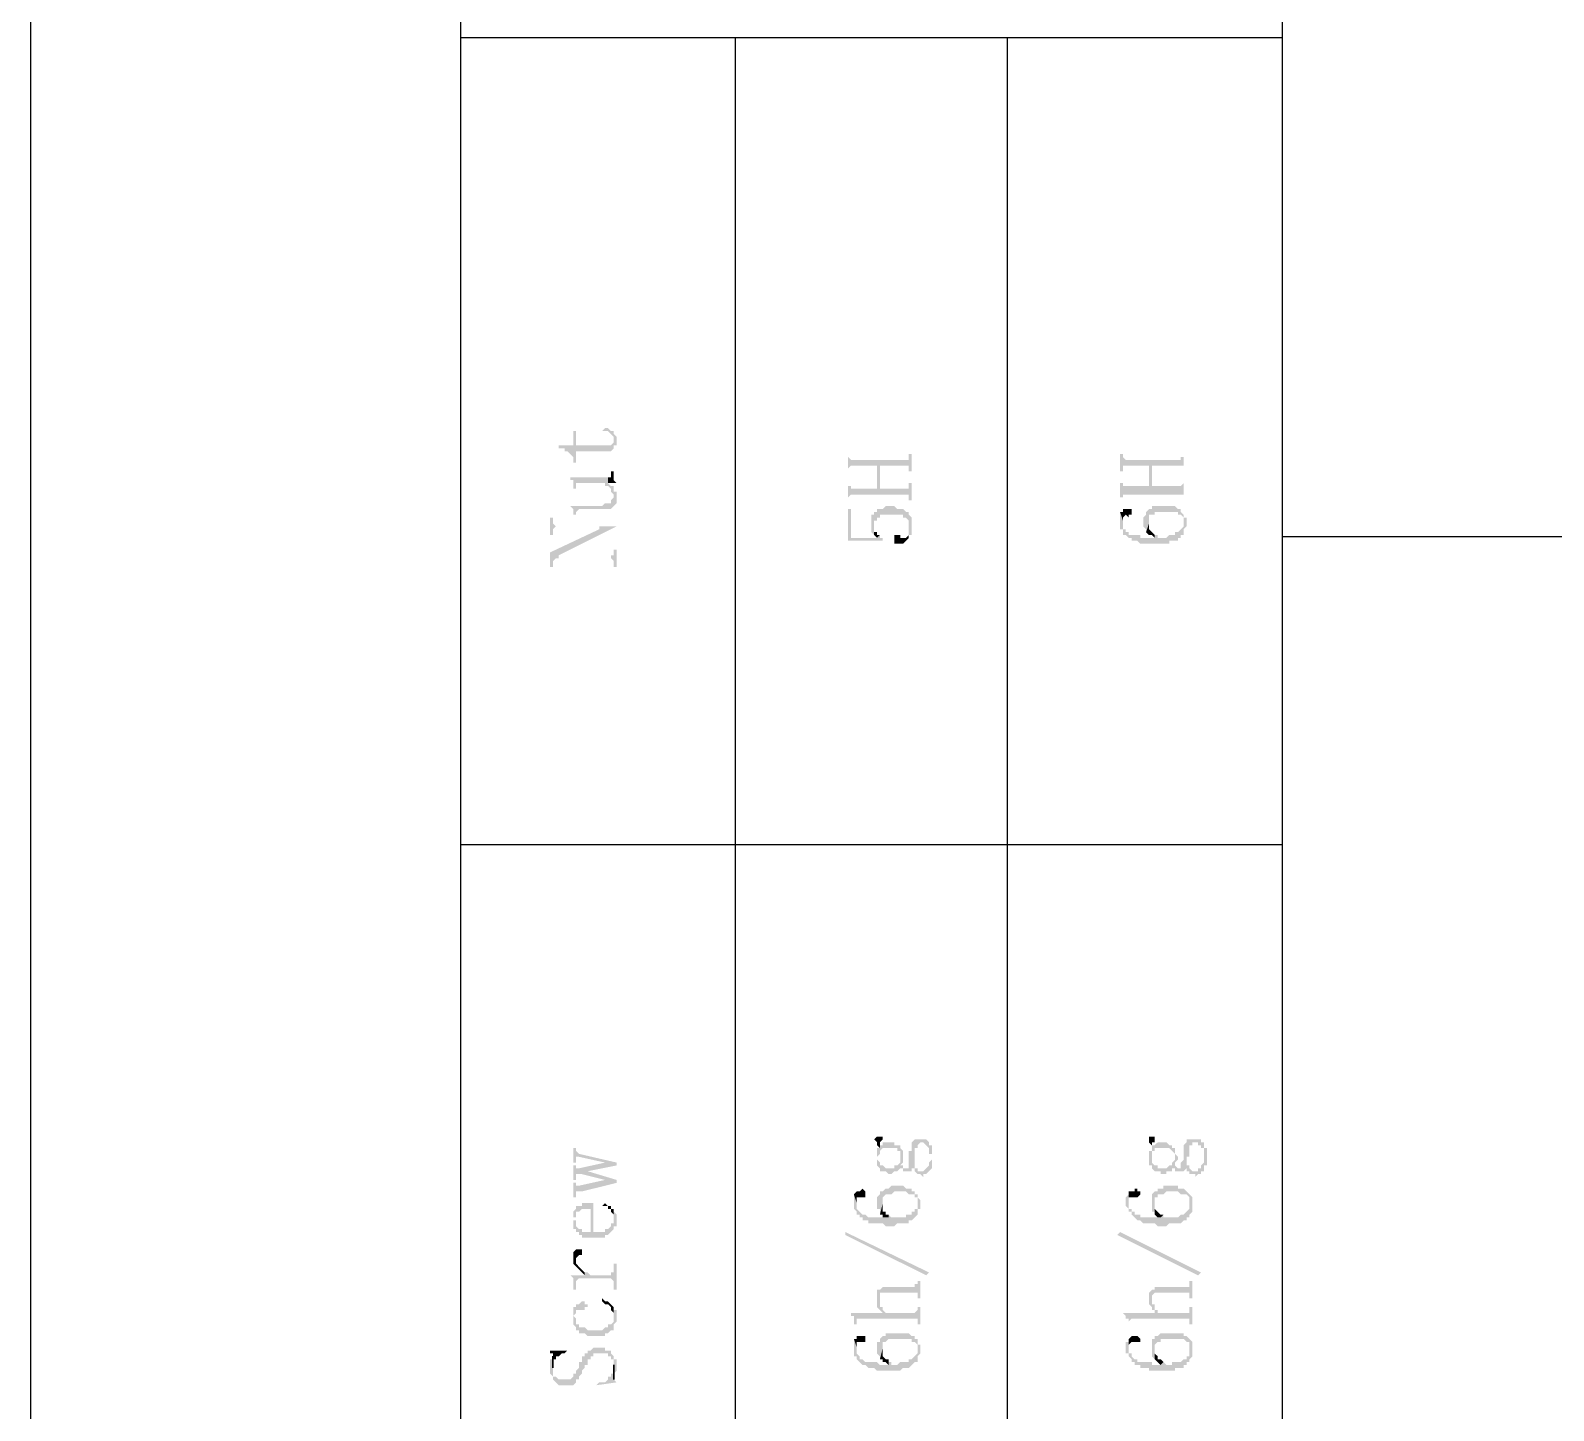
# Model space of a CAD drawing. Header units: inches. Extents: x 3613 to 8393, y -2205 to -794.
# Drawn here: x 5755.97 to 5779.73, y -1701.14 to -1679.6 of the extents above; entities that cross this region are included whole.
import ezdxf

# ---------------------------------------------------------------- set-up
doc = ezdxf.new("R2010")
doc.units = ezdxf.units.IN
doc.header["$MEASUREMENT"] = 0

msp = doc.modelspace()

# ---------------------------------------------------------------- hatches: boundary and pattern name
at = {"transparency": 33554559}
for points in [[(5764.214, -1686.079), (5764.214, -1686.124), (5764.304, -1686.124), (5764.304, -1686.169), (5764.35, -1686.169), (5764.395, -1686.214), (5764.395, -1686.214), (5764.44, -1686.26), (5764.44, -1686.35), (5764.485, -1686.35), (5764.485, -1686.169), (5765.027, -1686.169), (5765.072, -1686.124), (5765.072, -1685.989), (5765.072, -1686.034), (5765.072, -1686.034), (5765.027, -1686.079), (5764.485, -1686.079), (5764.485, -1685.853), (5764.44, -1685.853), (5764.44, -1686.079)], [(5764.891, -1685.853), (5764.981, -1685.853), (5765.027, -1685.899), (5765.027, -1685.899), (5765.072, -1685.944), (5765.072, -1686.124), (5765.072, -1686.079), (5765.117, -1686.079), (5765.117, -1685.989), (5765.117, -1685.944), (5765.072, -1685.899), (5765.072, -1685.853), (5765.027, -1685.853), (5764.981, -1685.808), (5764.936, -1685.808)], [(5768.727, -1686.214), (5768.727, -1686.485), (5768.727, -1686.44), (5768.727, -1686.44), (5768.773, -1686.395), (5769.179, -1686.395), (5769.179, -1686.756), (5769.224, -1686.395), (5769.675, -1686.395), (5769.675, -1686.44), (5769.675, -1686.485), (5769.72, -1686.485), (5769.72, -1686.214), (5769.675, -1686.214), (5769.675, -1686.26), (5769.675, -1686.305), (5768.773, -1686.305), (5768.727, -1686.26)], [(5768.727, -1686.666), (5768.727, -1686.937), (5768.727, -1686.891), (5768.727, -1686.891), (5768.773, -1686.846), (5769.675, -1686.846), (5769.675, -1686.937), (5769.72, -1686.937), (5769.72, -1686.666), (5769.675, -1686.666), (5769.675, -1686.711), (5769.675, -1686.756), (5769.224, -1686.756), (5769.224, -1686.395), (5769.179, -1686.756), (5768.773, -1686.756), (5768.773, -1686.711), (5768.727, -1686.711), (5768.727, -1686.666)], [(5772.97, -1686.214), (5772.97, -1686.485), (5773.015, -1686.485), (5773.015, -1686.395), (5773.421, -1686.395), (5773.421, -1686.711), (5773.466, -1686.395), (5773.963, -1686.395), (5773.963, -1686.485), (5773.963, -1686.214), (5773.963, -1686.26), (5773.918, -1686.26), (5773.918, -1686.305), (5773.06, -1686.305), (5773.015, -1686.26), (5773.015, -1686.214), (5773.015, -1686.214)], [(5772.97, -1686.666), (5772.97, -1686.891), (5773.015, -1686.891), (5773.015, -1686.846), (5773.963, -1686.846), (5773.963, -1686.891), (5773.963, -1686.666), (5773.963, -1686.666), (5773.918, -1686.711), (5773.466, -1686.711), (5773.466, -1686.395), (5773.421, -1686.711), (5773.015, -1686.711), (5773.015, -1686.666), (5773.015, -1686.666)], [(5764.395, -1686.576), (5764.395, -1686.621), (5764.44, -1686.621), (5764.44, -1686.666), (5764.44, -1686.756), (5764.485, -1686.756), (5764.485, -1686.711), (5764.485, -1686.666), (5764.936, -1686.666), (5764.936, -1686.711), (5764.981, -1686.711), (5765.027, -1686.756), (5765.027, -1686.801), (5765.027, -1686.801), (5765.072, -1686.846), (5765.072, -1686.891), (5765.072, -1686.711), (5765.027, -1686.711), (5764.981, -1686.666), (5764.981, -1686.576)], [(5764.981, -1686.576), (5764.981, -1686.666), (5765.117, -1686.666), (5765.072, -1686.621), (5765.072, -1686.576), (5765.072, -1686.485), (5765.027, -1686.485), (5765.027, -1686.53), (5765.027, -1686.576), (5765.027, -1686.576)], [(5764.395, -1687.027), (5764.395, -1687.027), (5764.44, -1687.072), (5764.44, -1687.117), (5764.44, -1687.162), (5764.485, -1687.162), (5764.485, -1687.117), (5764.485, -1687.117), (5764.53, -1687.072), (5765.027, -1687.072), (5765.072, -1687.027), (5765.072, -1687.027), (5765.117, -1686.982), (5765.117, -1686.891), (5765.117, -1686.801), (5765.072, -1686.801), (5765.072, -1686.756), (5765.072, -1686.711), (5765.072, -1686.891), (5765.072, -1686.891), (5765.027, -1686.937), (5765.027, -1686.982), (5764.936, -1686.982), (5764.891, -1687.027)], [(5768.727, -1687.072), (5768.727, -1687.568), (5769.269, -1687.568), (5769.269, -1687.523), (5769.224, -1687.523), (5769.224, -1687.478), (5769.179, -1687.523), (5768.773, -1687.523), (5768.773, -1687.072)], [(5769.088, -1687.298), (5769.088, -1687.343), (5769.088, -1687.433), (5769.088, -1687.433), (5769.134, -1687.478), (5769.134, -1687.298), (5769.134, -1687.253), (5769.179, -1687.253), (5769.179, -1687.207), (5769.224, -1687.207), (5769.224, -1687.162), (5769.585, -1687.162), (5769.585, -1687.207), (5769.63, -1687.207), (5769.675, -1687.253), (5769.675, -1687.298), (5769.675, -1687.478), (5769.72, -1687.478), (5769.72, -1687.388), (5769.72, -1687.298), (5769.72, -1687.207), (5769.72, -1687.207), (5769.675, -1687.162), (5769.675, -1687.117), (5769.63, -1687.117), (5769.585, -1687.072), (5769.495, -1687.072), (5769.45, -1687.027), (5769.314, -1687.027), (5769.269, -1687.072), (5769.179, -1687.072), (5769.179, -1687.117), (5769.134, -1687.117), (5769.134, -1687.162), (5769.088, -1687.162), (5769.088, -1687.253), (5769.088, -1687.253)], [(5772.97, -1687.117), (5773.015, -1687.253), (5773.015, -1687.207), (5773.015, -1687.207), (5773.06, -1687.162), (5773.06, -1687.162), (5773.105, -1687.207), (5773.105, -1687.162), (5773.15, -1687.162), (5773.15, -1687.117), (5773.15, -1687.072), (5773.015, -1687.072), (5773.015, -1687.117)], [(5773.331, -1687.298), (5773.331, -1687.343), (5773.331, -1687.343), (5773.376, -1687.388), (5773.376, -1687.433), (5773.376, -1687.433), (5773.421, -1687.298), (5773.421, -1687.253), (5773.421, -1687.162), (5773.511, -1687.162), (5773.511, -1687.117), (5773.873, -1687.117), (5773.873, -1687.162), (5773.918, -1687.162), (5773.963, -1687.207), (5773.963, -1687.253), (5773.963, -1687.433), (5773.963, -1687.388), (5774.008, -1687.343), (5774.008, -1687.298), (5774.008, -1687.207), (5773.963, -1687.207), (5773.963, -1687.162), (5773.963, -1687.162), (5773.918, -1687.117), (5773.918, -1687.072), (5773.873, -1687.072), (5773.827, -1687.027), (5773.466, -1687.027), (5773.466, -1687.072), (5773.421, -1687.072), (5773.376, -1687.117), (5773.376, -1687.162), (5773.331, -1687.207), (5773.331, -1687.253)], [(5764.079, -1687.207), (5764.079, -1687.478), (5764.124, -1687.478), (5764.124, -1687.388), (5764.124, -1687.388), (5764.169, -1687.343), (5764.846, -1687.343), (5764.846, -1687.388), (5765.117, -1687.343), (5764.169, -1687.343), (5764.124, -1687.298), (5764.124, -1687.207)], [(5764.079, -1687.749), (5764.079, -1687.975), (5764.124, -1687.975), (5764.124, -1687.884), (5764.124, -1687.884), (5764.169, -1687.839), (5764.214, -1687.794), (5765.117, -1687.343), (5764.846, -1687.388)], [(5769.134, -1687.478), (5769.134, -1687.478), (5769.179, -1687.523), (5769.179, -1687.523), (5769.224, -1687.478), (5769.179, -1687.478), (5769.179, -1687.433), (5769.134, -1687.433), (5769.134, -1687.343), (5769.134, -1687.343)], [(5769.45, -1687.568), (5769.45, -1687.614), (5769.585, -1687.614), (5769.63, -1687.568), (5769.63, -1687.568), (5769.675, -1687.523), (5769.675, -1687.343), (5769.675, -1687.388), (5769.675, -1687.478), (5769.675, -1687.478), (5769.63, -1687.523), (5769.54, -1687.523), (5769.54, -1687.478), (5769.45, -1687.478), (5769.45, -1687.523)], [(5772.97, -1687.253), (5772.97, -1687.343), (5772.97, -1687.388), (5773.015, -1687.388), (5773.015, -1687.478), (5773.06, -1687.478), (5773.105, -1687.523), (5773.15, -1687.523), (5773.15, -1687.568), (5773.241, -1687.568), (5773.286, -1687.614), (5773.737, -1687.614), (5773.737, -1687.568), (5773.873, -1687.568), (5773.873, -1687.523), (5773.918, -1687.523), (5773.918, -1687.478), (5773.963, -1687.478), (5773.963, -1687.298), (5773.963, -1687.343), (5773.963, -1687.343), (5773.918, -1687.388), (5773.918, -1687.388), (5773.873, -1687.433), (5773.827, -1687.433), (5773.827, -1687.478), (5773.737, -1687.478), (5773.692, -1687.523), (5773.557, -1687.523), (5773.557, -1687.478), (5773.511, -1687.478), (5773.511, -1687.523), (5773.286, -1687.523), (5773.286, -1687.478), (5773.105, -1687.478), (5773.105, -1687.433), (5773.06, -1687.433), (5773.06, -1687.388), (5773.015, -1687.388), (5773.015, -1687.298), (5773.015, -1687.253), (5772.97, -1687.117), (5772.97, -1687.207), (5772.97, -1687.207)], [(5773.376, -1687.433), (5773.421, -1687.478), (5773.466, -1687.478), (5773.511, -1687.523), (5773.511, -1687.478), (5773.511, -1687.478), (5773.466, -1687.433), (5773.466, -1687.433), (5773.421, -1687.388), (5773.421, -1687.298), (5773.421, -1687.298)], [(5764.169, -1687.839), (5765.027, -1687.839), (5765.072, -1687.884), (5765.072, -1687.975), (5765.117, -1687.975), (5765.117, -1687.704), (5765.072, -1687.704), (5765.072, -1687.794), (5765.027, -1687.794), (5765.027, -1687.839), (5764.214, -1687.839), (5764.214, -1687.794)], [(5764.44, -1697.046), (5764.44, -1697.272), (5764.485, -1697.272), (5764.485, -1697.227), (5764.485, -1697.182), (5764.53, -1697.182), (5764.936, -1697.272), (5764.936, -1697.272), (5765.117, -1697.317), (5765.117, -1697.272), (5764.53, -1697.136), (5764.53, -1697.136), (5764.485, -1697.091), (5764.485, -1697.046)], [(5769.134, -1696.911), (5769.134, -1696.911), (5769.179, -1696.956), (5769.179, -1697.001), (5769.224, -1697.046), (5769.224, -1696.956), (5769.224, -1696.956), (5769.269, -1696.911), (5769.269, -1696.866), (5769.179, -1696.866)], [(5769.179, -1697.317), (5769.224, -1697.362), (5769.224, -1697.407), (5769.314, -1697.407), (5769.359, -1697.452), (5769.404, -1697.452), (5769.45, -1697.407), (5769.495, -1697.407), (5769.54, -1697.362), (5769.585, -1697.362), (5769.585, -1697.407), (5769.72, -1697.407), (5769.72, -1697.362), (5769.765, -1697.362), (5769.765, -1697.407), (5769.765, -1697.407), (5769.811, -1697.452), (5769.856, -1697.452), (5769.901, -1697.498), (5769.901, -1697.452), (5769.946, -1697.452), (5769.991, -1697.407), (5769.991, -1697.407), (5770.036, -1697.362), (5770.036, -1697.317), (5770.036, -1697.182), (5770.036, -1697.136), (5770.036, -1697.046), (5770.036, -1697.001), (5770.036, -1697.182), (5770.036, -1697.227), (5769.991, -1697.272), (5769.991, -1697.317), (5769.991, -1697.317), (5769.946, -1697.362), (5769.946, -1697.362), (5769.901, -1697.407), (5769.811, -1697.407), (5769.811, -1697.362), (5769.765, -1697.362), (5769.765, -1697.317), (5769.765, -1696.911), (5769.72, -1696.956), (5769.72, -1697.046), (5769.72, -1697.091), (5769.675, -1697.091), (5769.675, -1697.182), (5769.675, -1697.227), (5769.675, -1697.317), (5769.675, -1697.362), (5769.585, -1697.362), (5769.585, -1697.317), (5769.54, -1697.317), (5769.54, -1697.182), (5769.54, -1697.227), (5769.54, -1697.272), (5769.54, -1697.272), (5769.495, -1697.317), (5769.45, -1697.317), (5769.45, -1697.362), (5769.314, -1697.362), (5769.269, -1697.317), (5769.224, -1697.317), (5769.224, -1697.272), (5769.224, -1697.272), (5769.179, -1697.227), (5769.179, -1697.182)], [(5769.179, -1697.182), (5769.179, -1697.227), (5769.179, -1697.317), (5769.179, -1697.182), (5769.179, -1697.182), (5769.224, -1697.136), (5769.224, -1697.091), (5769.224, -1697.091), (5769.269, -1697.046), (5769.495, -1697.046), (5769.495, -1697.091), (5769.54, -1697.091), (5769.54, -1697.182), (5769.54, -1697.317), (5769.585, -1697.272), (5769.585, -1697.182), (5769.585, -1697.091), (5769.585, -1697.091), (5769.54, -1697.046), (5769.54, -1697.001), (5769.45, -1697.001), (5769.45, -1696.956), (5769.269, -1696.956), (5769.269, -1697.001), (5769.224, -1697.001), (5769.224, -1696.956), (5769.224, -1697.046), (5769.179, -1697.046), (5769.179, -1697.091)], [(5769.765, -1696.911), (5769.765, -1697.317), (5769.765, -1697.272), (5769.765, -1697.182), (5769.765, -1697.136), (5769.765, -1697.046), (5769.811, -1697.046), (5769.811, -1697.001), (5769.811, -1697.001), (5769.856, -1696.956), (5769.901, -1696.956), (5769.946, -1697.001), (5769.946, -1697.001), (5769.991, -1697.046), (5769.991, -1697.136), (5770.036, -1697.136), (5770.036, -1697.182), (5770.036, -1697.001), (5769.991, -1697.001), (5769.991, -1696.956), (5769.991, -1696.956), (5769.946, -1696.911)], [(5773.421, -1696.911), (5773.421, -1696.956), (5773.421, -1696.956), (5773.466, -1697.001), (5773.466, -1697.046), (5773.466, -1696.956), (5773.511, -1696.956), (5773.511, -1696.911), (5773.511, -1696.866), (5773.421, -1696.866)], [(5773.421, -1697.182), (5773.421, -1697.227), (5773.421, -1697.317), (5773.466, -1697.317), (5773.466, -1697.182), (5773.466, -1697.091), (5773.511, -1697.091), (5773.511, -1697.046), (5773.737, -1697.046), (5773.782, -1697.091), (5773.782, -1697.091), (5773.827, -1697.136), (5773.827, -1697.182), (5773.827, -1697.317), (5773.827, -1697.272), (5773.827, -1697.272), (5773.873, -1697.227), (5773.873, -1697.182), (5773.873, -1697.182), (5773.827, -1697.136), (5773.827, -1697.091), (5773.827, -1697.046), (5773.782, -1697.046), (5773.782, -1697.001), (5773.737, -1697.001), (5773.692, -1696.956), (5773.557, -1696.956), (5773.511, -1697.001), (5773.466, -1697.001), (5773.466, -1696.956), (5773.466, -1697.046), (5773.466, -1697.091), (5773.421, -1697.091)], [(5773.466, -1697.317), (5773.466, -1697.362), (5773.466, -1697.362), (5773.511, -1697.407), (5773.602, -1697.407), (5773.602, -1697.452), (5773.692, -1697.452), (5773.692, -1697.407), (5773.782, -1697.407), (5773.782, -1697.362), (5773.827, -1697.362), (5773.827, -1697.407), (5773.963, -1697.407), (5774.008, -1697.362), (5774.008, -1697.407), (5774.053, -1697.407), (5774.053, -1697.452), (5774.143, -1697.452), (5774.143, -1697.498), (5774.188, -1697.452), (5774.234, -1697.452), (5774.234, -1697.407), (5774.279, -1697.407), (5774.279, -1697.362), (5774.279, -1697.317), (5774.324, -1697.317), (5774.324, -1697.182), (5774.324, -1697.136), (5774.324, -1697.046), (5774.279, -1697.046), (5774.279, -1697.001), (5774.279, -1697.182), (5774.279, -1697.272), (5774.279, -1697.272), (5774.234, -1697.317), (5774.234, -1697.362), (5774.188, -1697.362), (5774.188, -1697.407), (5774.098, -1697.407), (5774.053, -1697.362), (5774.053, -1697.317), (5774.008, -1697.317), (5774.008, -1696.911), (5774.008, -1696.956), (5774.008, -1696.956), (5773.963, -1697.001), (5773.963, -1697.046), (5773.963, -1697.091), (5773.963, -1697.182), (5773.963, -1697.227), (5773.963, -1697.227), (5773.918, -1697.272), (5773.918, -1697.317), (5773.918, -1697.362), (5773.873, -1697.362), (5773.827, -1697.317), (5773.827, -1697.182), (5773.827, -1697.227), (5773.827, -1697.227), (5773.782, -1697.272), (5773.782, -1697.317), (5773.737, -1697.317), (5773.692, -1697.362), (5773.557, -1697.362), (5773.557, -1697.317), (5773.511, -1697.317), (5773.466, -1697.272), (5773.466, -1697.182)], [(5774.008, -1696.911), (5774.008, -1697.317), (5774.008, -1697.272), (5774.008, -1697.182), (5774.053, -1697.182), (5774.053, -1697.136), (5774.053, -1697.046), (5774.053, -1697.001), (5774.098, -1697.001), (5774.098, -1696.956), (5774.188, -1696.956), (5774.188, -1697.001), (5774.234, -1697.001), (5774.234, -1697.046), (5774.279, -1697.046), (5774.279, -1697.136), (5774.279, -1697.182), (5774.279, -1697.001), (5774.279, -1696.956), (5774.234, -1696.956), (5774.234, -1696.911), (5774.053, -1696.911)], [(5764.44, -1697.317), (5764.44, -1697.543), (5764.485, -1697.543), (5764.485, -1697.498), (5764.485, -1697.452), (5764.575, -1697.452), (5764.666, -1697.407), (5765.117, -1697.317), (5764.936, -1697.272), (5764.53, -1697.362), (5764.485, -1697.362), (5764.485, -1697.317), (5764.485, -1697.317)], [(5764.44, -1697.588), (5764.44, -1697.813), (5764.485, -1697.813), (5764.485, -1697.768), (5764.485, -1697.723), (5764.575, -1697.723), (5765.117, -1697.588), (5764.936, -1697.543), (5764.53, -1697.633), (5764.485, -1697.633), (5764.485, -1697.588), (5764.485, -1697.588)], [(5764.575, -1697.452), (5764.936, -1697.543), (5764.936, -1697.543), (5765.117, -1697.588), (5765.117, -1697.543), (5764.666, -1697.407)], [(5768.818, -1697.768), (5768.863, -1697.904), (5768.863, -1697.859), (5768.863, -1697.813), (5768.998, -1697.813), (5768.998, -1697.768), (5768.998, -1697.723), (5768.998, -1697.723), (5768.953, -1697.678), (5768.953, -1697.678), (5768.908, -1697.723), (5768.863, -1697.723)], [(5768.818, -1697.859), (5768.818, -1697.949), (5768.818, -1697.994), (5768.818, -1697.994), (5768.863, -1698.039), (5768.863, -1698.084), (5768.908, -1698.084), (5768.908, -1698.129), (5768.953, -1698.129), (5768.953, -1698.175), (5769.043, -1698.175), (5769.043, -1698.22), (5769.269, -1698.22), (5769.314, -1698.265), (5769.45, -1698.265), (5769.495, -1698.22), (5769.675, -1698.22), (5769.675, -1698.175), (5769.72, -1698.175), (5769.765, -1698.129), (5769.765, -1698.129), (5769.811, -1698.084), (5769.811, -1697.904), (5769.811, -1697.949), (5769.811, -1697.994), (5769.765, -1697.994), (5769.765, -1698.039), (5769.72, -1698.039), (5769.72, -1698.084), (5769.63, -1698.084), (5769.63, -1698.129), (5769.404, -1698.129), (5769.359, -1698.084), (5769.359, -1698.129), (5769.043, -1698.129), (5768.998, -1698.084), (5768.953, -1698.084), (5768.908, -1698.039), (5768.908, -1698.039), (5768.863, -1697.994), (5768.863, -1697.904), (5768.863, -1697.904), (5768.818, -1697.768)], [(5769.179, -1697.904), (5769.179, -1697.994), (5769.224, -1697.994), (5769.224, -1698.039), (5769.224, -1698.084), (5769.269, -1697.904), (5769.269, -1697.813), (5769.269, -1697.813), (5769.314, -1697.768), (5769.404, -1697.768), (5769.45, -1697.723), (5769.63, -1697.723), (5769.675, -1697.768), (5769.765, -1697.768), (5769.765, -1697.813), (5769.811, -1697.813), (5769.811, -1697.904), (5769.811, -1698.084), (5769.811, -1697.994), (5769.856, -1697.994), (5769.856, -1697.904), (5769.856, -1697.859), (5769.856, -1697.859), (5769.811, -1697.813), (5769.811, -1697.768), (5769.765, -1697.768), (5769.765, -1697.723), (5769.72, -1697.723), (5769.72, -1697.678), (5769.63, -1697.678), (5769.585, -1697.633), (5769.404, -1697.633), (5769.359, -1697.678), (5769.314, -1697.678), (5769.269, -1697.723), (5769.224, -1697.723), (5769.224, -1697.768), (5769.224, -1697.768), (5769.179, -1697.813), (5769.179, -1697.859), (5769.179, -1697.859)], [(5773.06, -1697.859), (5773.06, -1697.949), (5773.06, -1697.949), (5773.105, -1697.994), (5773.105, -1698.039), (5773.15, -1698.039), (5773.15, -1698.084), (5773.15, -1698.084), (5773.196, -1698.129), (5773.196, -1698.129), (5773.241, -1698.175), (5773.286, -1698.175), (5773.331, -1698.22), (5773.511, -1698.22), (5773.557, -1698.265), (5773.692, -1698.265), (5773.737, -1698.22), (5773.918, -1698.22), (5773.963, -1698.175), (5774.008, -1698.175), (5774.008, -1698.129), (5774.053, -1698.129), (5774.053, -1698.084), (5774.053, -1697.904), (5774.053, -1697.949), (5774.053, -1697.994), (5774.053, -1697.994), (5774.008, -1698.039), (5774.008, -1698.039), (5773.963, -1698.084), (5773.918, -1698.084), (5773.873, -1698.129), (5773.647, -1698.129), (5773.647, -1698.084), (5773.602, -1698.129), (5773.286, -1698.129), (5773.286, -1698.084), (5773.196, -1698.084), (5773.196, -1698.039), (5773.15, -1698.039), (5773.15, -1697.994), (5773.105, -1697.994), (5773.105, -1697.904), (5773.105, -1697.768), (5773.105, -1697.768), (5773.06, -1697.813)], [(5773.105, -1697.768), (5773.105, -1697.904), (5773.105, -1697.859), (5773.105, -1697.813), (5773.241, -1697.813), (5773.286, -1697.768), (5773.286, -1697.723), (5773.241, -1697.723), (5773.241, -1697.678), (5773.196, -1697.678), (5773.196, -1697.723), (5773.105, -1697.723)], [(5773.466, -1697.904), (5773.466, -1697.994), (5773.466, -1698.039), (5773.511, -1698.039), (5773.511, -1698.084), (5773.511, -1697.904), (5773.511, -1697.813), (5773.557, -1697.813), (5773.557, -1697.768), (5773.647, -1697.768), (5773.692, -1697.723), (5773.873, -1697.723), (5773.918, -1697.768), (5774.008, -1697.768), (5774.053, -1697.813), (5774.053, -1697.904), (5774.053, -1698.084), (5774.098, -1698.039), (5774.098, -1697.994), (5774.098, -1697.904), (5774.098, -1697.859), (5774.098, -1697.813), (5774.098, -1697.813), (5774.053, -1697.768), (5774.053, -1697.768), (5774.008, -1697.723), (5774.008, -1697.723), (5773.963, -1697.678), (5773.873, -1697.678), (5773.873, -1697.633), (5773.647, -1697.633), (5773.647, -1697.678), (5773.557, -1697.678), (5773.557, -1697.723), (5773.511, -1697.723), (5773.466, -1697.768), (5773.466, -1697.859), (5773.466, -1697.859)], [(5764.44, -1698.039), (5764.44, -1698.175), (5764.44, -1698.129), (5764.485, -1698.129), (5764.485, -1698.084), (5764.485, -1698.039), (5764.53, -1698.039), (5764.575, -1697.994), (5764.711, -1697.994), (5764.711, -1698.355), (5764.756, -1698.445), (5764.936, -1698.445), (5764.936, -1698.4), (5764.981, -1698.4), (5765.027, -1698.355), (5765.027, -1698.355), (5765.072, -1698.31), (5765.072, -1698.265), (5765.117, -1698.265), (5765.117, -1698.175), (5765.117, -1698.129), (5765.117, -1698.084), (5765.072, -1698.039), (5765.072, -1697.994), (5765.072, -1698.129), (5765.072, -1698.22), (5765.027, -1698.22), (5765.027, -1698.265), (5765.027, -1698.265), (5764.981, -1698.31), (5764.936, -1698.31), (5764.936, -1698.355), (5764.756, -1698.355), (5764.756, -1697.904), (5764.575, -1697.904), (5764.575, -1697.949), (5764.485, -1697.949), (5764.485, -1697.994), (5764.485, -1697.994)], [(5764.891, -1697.949), (5764.981, -1697.949), (5764.981, -1697.994), (5765.027, -1697.994), (5765.027, -1698.039), (5765.027, -1698.039), (5765.072, -1698.084), (5765.072, -1698.129), (5765.072, -1697.994), (5765.027, -1697.994), (5765.027, -1697.949), (5764.981, -1697.949), (5764.936, -1697.904), (5764.936, -1697.904)], [(5769.224, -1698.084), (5769.269, -1698.084), (5769.269, -1698.129), (5769.359, -1698.129), (5769.359, -1698.084), (5769.314, -1698.084), (5769.314, -1698.039), (5769.269, -1698.039), (5769.269, -1697.949), (5769.269, -1697.904)], [(5773.511, -1698.084), (5773.511, -1698.084), (5773.557, -1698.129), (5773.602, -1698.129), (5773.647, -1698.084), (5773.602, -1698.084), (5773.557, -1698.039), (5773.557, -1698.039), (5773.511, -1697.994), (5773.511, -1697.949), (5773.511, -1697.904)], [(5764.44, -1698.175), (5764.44, -1698.265), (5764.44, -1698.31), (5764.485, -1698.31), (5764.485, -1698.355), (5764.53, -1698.355), (5764.53, -1698.4), (5764.575, -1698.4), (5764.575, -1698.445), (5764.756, -1698.445), (5764.711, -1698.355), (5764.575, -1698.355), (5764.575, -1698.31), (5764.53, -1698.31), (5764.485, -1698.265), (5764.485, -1698.175), (5764.44, -1698.175), (5764.44, -1698.039), (5764.44, -1698.084), (5764.44, -1698.129)], [(5769.991, -1698.987), (5769.946, -1699.032), (5768.682, -1698.4), (5768.682, -1698.355)], [(5774.234, -1698.987), (5774.188, -1699.032), (5772.925, -1698.4), (5772.97, -1698.355)], [(5764.44, -1698.761), (5764.44, -1698.806), (5764.44, -1698.851), (5764.485, -1698.897), (5764.485, -1698.761), (5764.485, -1698.761), (5764.53, -1698.716), (5764.575, -1698.716), (5764.575, -1698.671), (5764.575, -1698.626), (5764.485, -1698.626), (5764.44, -1698.671), (5764.44, -1698.716)], [(5764.395, -1699.032), (5764.395, -1699.032), (5764.44, -1699.077), (5764.44, -1699.122), (5764.44, -1699.213), (5764.44, -1699.258), (5764.485, -1699.258), (5764.485, -1699.122), (5764.485, -1699.122), (5764.53, -1699.077), (5765.027, -1699.077), (5765.072, -1699.122), (5765.072, -1699.258), (5765.117, -1699.258), (5765.117, -1698.851), (5765.072, -1698.851), (5765.072, -1698.987), (5765.027, -1698.987), (5765.027, -1699.032), (5764.711, -1699.032), (5764.666, -1698.987), (5764.62, -1698.987), (5764.62, -1699.032)], [(5764.485, -1698.897), (5764.485, -1698.897), (5764.53, -1698.942), (5764.53, -1698.942), (5764.575, -1698.987), (5764.575, -1698.987), (5764.62, -1699.032), (5764.62, -1698.987), (5764.62, -1698.987), (5764.575, -1698.942), (5764.575, -1698.942), (5764.53, -1698.897), (5764.53, -1698.897), (5764.485, -1698.851), (5764.485, -1698.806), (5764.485, -1698.761)], [(5769.224, -1699.258), (5769.224, -1699.393), (5769.224, -1699.348), (5769.224, -1699.303), (5769.811, -1699.303), (5769.811, -1699.393), (5769.856, -1699.393), (5769.856, -1699.122), (5769.811, -1699.122), (5769.811, -1699.167), (5769.765, -1699.167), (5769.765, -1699.213), (5769.269, -1699.213)], [(5773.466, -1699.258), (5773.466, -1699.393), (5773.466, -1699.348), (5773.466, -1699.348), (5773.511, -1699.303), (5774.053, -1699.303), (5774.053, -1699.393), (5774.098, -1699.393), (5774.098, -1699.122), (5774.053, -1699.122), (5774.053, -1699.167), (5774.053, -1699.213), (5773.511, -1699.213), (5773.511, -1699.258)], [(5764.44, -1699.664), (5764.44, -1699.754), (5764.44, -1699.799), (5764.44, -1699.664), (5764.44, -1699.664), (5764.485, -1699.619), (5764.485, -1699.574), (5764.62, -1699.574), (5764.62, -1699.528), (5764.666, -1699.528), (5764.666, -1699.483), (5764.62, -1699.483), (5764.62, -1699.438), (5764.575, -1699.438), (5764.53, -1699.483), (5764.485, -1699.483), (5764.485, -1699.528), (5764.44, -1699.528), (5764.44, -1699.619), (5764.44, -1699.619)], [(5764.891, -1699.438), (5764.891, -1699.438), (5764.936, -1699.483), (5764.981, -1699.483), (5765.027, -1699.528), (5765.027, -1699.574), (5765.072, -1699.619), (5765.072, -1699.664), (5765.072, -1699.528), (5765.027, -1699.483), (5765.027, -1699.483), (5764.981, -1699.438), (5764.936, -1699.438), (5764.891, -1699.393)], [(5769.179, -1699.393), (5769.179, -1699.438), (5769.179, -1699.528), (5769.179, -1699.528), (5769.224, -1699.574), (5769.224, -1699.574), (5769.269, -1699.619), (5769.269, -1699.574), (5769.269, -1699.528), (5769.224, -1699.528), (5769.224, -1699.483), (5769.224, -1699.258), (5769.179, -1699.258), (5769.179, -1699.303), (5769.179, -1699.348)], [(5773.421, -1699.393), (5773.421, -1699.438), (5773.421, -1699.483), (5773.466, -1699.528), (5773.466, -1699.574), (5773.511, -1699.574), (5773.511, -1699.619), (5773.557, -1699.619), (5773.557, -1699.574), (5773.511, -1699.574), (5773.511, -1699.528), (5773.511, -1699.483), (5773.466, -1699.483), (5773.466, -1699.258), (5773.466, -1699.258), (5773.421, -1699.303), (5773.421, -1699.348)], [(5764.44, -1699.799), (5764.485, -1699.844), (5764.485, -1699.89), (5764.53, -1699.89), (5764.53, -1699.935), (5764.62, -1699.935), (5764.666, -1699.98), (5764.936, -1699.98), (5764.936, -1699.935), (5764.981, -1699.935), (5765.027, -1699.89), (5765.072, -1699.89), (5765.072, -1699.844), (5765.072, -1699.799), (5765.117, -1699.754), (5765.117, -1699.664), (5765.117, -1699.574), (5765.072, -1699.574), (5765.072, -1699.528), (5765.072, -1699.664), (5765.072, -1699.709), (5765.072, -1699.754), (5765.027, -1699.799), (5764.981, -1699.799), (5764.981, -1699.844), (5764.936, -1699.844), (5764.891, -1699.89), (5764.666, -1699.89), (5764.62, -1699.844), (5764.53, -1699.844), (5764.53, -1699.799), (5764.485, -1699.799), (5764.485, -1699.754), (5764.485, -1699.709), (5764.44, -1699.664)], [(5768.773, -1699.619), (5768.773, -1699.664), (5768.818, -1699.664), (5768.818, -1699.709), (5768.818, -1699.799), (5768.863, -1699.799), (5768.863, -1699.754), (5768.863, -1699.709), (5769.811, -1699.709), (5769.811, -1699.799), (5769.856, -1699.799), (5769.856, -1699.528), (5769.811, -1699.528), (5769.811, -1699.574), (5769.811, -1699.574), (5769.765, -1699.619), (5769.314, -1699.619), (5769.269, -1699.574), (5769.269, -1699.619)], [(5773.015, -1699.619), (5773.015, -1699.619), (5773.06, -1699.664), (5773.06, -1699.709), (5773.105, -1699.709), (5773.105, -1699.799), (5773.105, -1699.754), (5773.105, -1699.754), (5773.15, -1699.709), (5774.053, -1699.709), (5774.053, -1699.799), (5774.098, -1699.799), (5774.098, -1699.528), (5774.053, -1699.528), (5774.053, -1699.574), (5774.053, -1699.619), (5773.557, -1699.619), (5773.557, -1699.574), (5773.557, -1699.619)], [(5769.179, -1700.16), (5769.179, -1700.251), (5769.179, -1700.251), (5769.224, -1700.296), (5769.224, -1700.341), (5769.224, -1700.341), (5769.269, -1700.16), (5769.269, -1700.115), (5769.269, -1700.07), (5769.314, -1700.07), (5769.359, -1700.025), (5769.72, -1700.025), (5769.72, -1700.07), (5769.765, -1700.07), (5769.811, -1700.115), (5769.811, -1700.341), (5769.811, -1700.296), (5769.811, -1700.296), (5769.856, -1700.251), (5769.856, -1700.16), (5769.856, -1700.115), (5769.811, -1700.115), (5769.811, -1700.025), (5769.765, -1700.025), (5769.765, -1699.98), (5769.72, -1699.98), (5769.675, -1699.935), (5769.314, -1699.935), (5769.314, -1699.98), (5769.269, -1699.98), (5769.224, -1700.025), (5769.224, -1700.07), (5769.179, -1700.07)], [(5773.466, -1700.16), (5773.466, -1700.251), (5773.466, -1700.296), (5773.466, -1700.296), (5773.511, -1700.341), (5773.511, -1700.16), (5773.511, -1700.115), (5773.511, -1700.115), (5773.557, -1700.07), (5773.602, -1700.07), (5773.602, -1700.025), (5773.963, -1700.025), (5774.008, -1700.07), (5774.053, -1700.07), (5774.053, -1700.115), (5774.053, -1700.341), (5774.098, -1700.296), (5774.098, -1700.251), (5774.098, -1700.16), (5774.098, -1700.115), (5774.098, -1700.07), (5774.053, -1700.025), (5774.053, -1700.025), (5774.008, -1699.98), (5773.963, -1699.98), (5773.963, -1699.935), (5773.602, -1699.935), (5773.557, -1699.98), (5773.511, -1699.98), (5773.511, -1700.025), (5773.466, -1700.025), (5773.466, -1700.07)], [(5764.079, -1700.476), (5764.079, -1700.567), (5764.079, -1700.567), (5764.124, -1700.612), (5764.124, -1700.657), (5764.124, -1700.657), (5764.169, -1700.702), (5764.169, -1700.702), (5764.214, -1700.747), (5764.44, -1700.747), (5764.485, -1700.702), (5764.485, -1700.657), (5764.53, -1700.657), (5764.53, -1700.612), (5764.53, -1700.612), (5764.575, -1700.567), (5764.575, -1700.521), (5764.62, -1700.476), (5764.62, -1700.431), (5764.666, -1700.431), (5764.666, -1700.341), (5764.711, -1700.341), (5764.711, -1700.296), (5764.756, -1700.296), (5764.756, -1700.251), (5764.981, -1700.251), (5764.981, -1700.296), (5765.027, -1700.296), (5765.027, -1700.341), (5765.072, -1700.341), (5765.072, -1700.431), (5765.072, -1700.612), (5765.072, -1700.567), (5765.117, -1700.521), (5765.117, -1700.431), (5765.117, -1700.341), (5765.072, -1700.341), (5765.072, -1700.296), (5765.072, -1700.296), (5765.027, -1700.251), (5765.027, -1700.205), (5764.936, -1700.205), (5764.936, -1700.16), (5764.756, -1700.16), (5764.711, -1700.205), (5764.666, -1700.205), (5764.666, -1700.251), (5764.62, -1700.251), (5764.62, -1700.296), (5764.575, -1700.296), (5764.575, -1700.386), (5764.53, -1700.386), (5764.53, -1700.476), (5764.485, -1700.521), (5764.485, -1700.567), (5764.44, -1700.567), (5764.44, -1700.612), (5764.44, -1700.612), (5764.395, -1700.657), (5764.214, -1700.657), (5764.169, -1700.612), (5764.124, -1700.612), (5764.124, -1700.521), (5764.124, -1700.341), (5764.079, -1700.341), (5764.079, -1700.431), (5764.079, -1700.431)], [(5768.818, -1700.025), (5768.863, -1700.16), (5768.863, -1700.115), (5768.863, -1700.07), (5768.998, -1700.07), (5768.998, -1700.025), (5768.998, -1699.98), (5768.863, -1699.98), (5768.863, -1700.025)], [(5768.818, -1700.16), (5768.818, -1700.251), (5768.818, -1700.296), (5768.863, -1700.296), (5768.863, -1700.341), (5768.863, -1700.341), (5768.908, -1700.386), (5768.908, -1700.386), (5768.953, -1700.431), (5768.998, -1700.431), (5769.043, -1700.476), (5769.134, -1700.476), (5769.179, -1700.521), (5769.54, -1700.521), (5769.585, -1700.476), (5769.675, -1700.476), (5769.72, -1700.431), (5769.72, -1700.431), (5769.765, -1700.386), (5769.811, -1700.386), (5769.811, -1700.205), (5769.811, -1700.251), (5769.811, -1700.251), (5769.765, -1700.296), (5769.765, -1700.296), (5769.72, -1700.341), (5769.675, -1700.341), (5769.675, -1700.386), (5769.54, -1700.386), (5769.495, -1700.431), (5769.404, -1700.431), (5769.404, -1700.386), (5769.359, -1700.386), (5769.359, -1700.431), (5769.224, -1700.431), (5769.179, -1700.386), (5768.998, -1700.386), (5768.953, -1700.341), (5768.908, -1700.341), (5768.908, -1700.296), (5768.863, -1700.251), (5768.863, -1700.205), (5768.863, -1700.16), (5768.818, -1700.025), (5768.818, -1700.07), (5768.818, -1700.115)], [(5769.224, -1700.341), (5769.269, -1700.341), (5769.269, -1700.386), (5769.314, -1700.386), (5769.359, -1700.431), (5769.359, -1700.341), (5769.314, -1700.341), (5769.269, -1700.296), (5769.269, -1700.251), (5769.269, -1700.16)], [(5773.06, -1700.16), (5773.06, -1700.251), (5773.105, -1700.251), (5773.105, -1700.296), (5773.105, -1700.296), (5773.15, -1700.341), (5773.15, -1700.386), (5773.196, -1700.386), (5773.196, -1700.431), (5773.286, -1700.431), (5773.286, -1700.476), (5773.421, -1700.476), (5773.421, -1700.521), (5773.827, -1700.521), (5773.827, -1700.476), (5773.963, -1700.476), (5773.963, -1700.431), (5774.008, -1700.431), (5774.008, -1700.386), (5774.053, -1700.386), (5774.053, -1700.205), (5774.053, -1700.251), (5774.053, -1700.296), (5774.008, -1700.296), (5774.008, -1700.341), (5773.963, -1700.341), (5773.918, -1700.386), (5773.782, -1700.386), (5773.782, -1700.431), (5773.692, -1700.431), (5773.647, -1700.386), (5773.647, -1700.386), (5773.602, -1700.431), (5773.466, -1700.431), (5773.466, -1700.386), (5773.241, -1700.386), (5773.241, -1700.341), (5773.196, -1700.341), (5773.15, -1700.296), (5773.15, -1700.251), (5773.105, -1700.251), (5773.105, -1700.205), (5773.105, -1700.025), (5773.105, -1700.07), (5773.06, -1700.07), (5773.06, -1700.115)], [(5773.105, -1700.025), (5773.105, -1700.16), (5773.105, -1700.115), (5773.105, -1700.115), (5773.15, -1700.07), (5773.286, -1700.07), (5773.286, -1700.025), (5773.286, -1700.025), (5773.241, -1699.98), (5773.15, -1699.98)], [(5773.511, -1700.341), (5773.511, -1700.341), (5773.557, -1700.386), (5773.557, -1700.386), (5773.602, -1700.431), (5773.647, -1700.386), (5773.602, -1700.341), (5773.557, -1700.341), (5773.557, -1700.296), (5773.557, -1700.296), (5773.511, -1700.251), (5773.511, -1700.16)], [(5764.079, -1700.205), (5764.079, -1700.251), (5764.124, -1700.251), (5764.124, -1700.431), (5764.124, -1700.341), (5764.169, -1700.341), (5764.169, -1700.296), (5764.214, -1700.296), (5764.259, -1700.251), (5764.304, -1700.251), (5764.35, -1700.205), (5764.304, -1700.205)], [(5764.801, -1700.747), (5764.801, -1700.747), (5765.117, -1700.702), (5765.117, -1700.702), (5765.072, -1700.657), (5765.072, -1700.521), (5765.072, -1700.567), (5765.027, -1700.567), (5765.027, -1700.612), (5764.981, -1700.612), (5764.981, -1700.657), (5764.981, -1700.657), (5764.936, -1700.702), (5764.846, -1700.702)]]:
    msp.add_hatch(color=256, dxfattribs=at).paths.add_polyline_path(points)

# ---------------------------------------------------------------- linework, layer by layer
for p, q in [((5762.68, -1573.983), (5762.68, -1860.724)), ((5775.497, -1687.502), (6171.935, -1687.502))]:
    msp.add_line(p, q)
for points in [[(6175.973, -1864.983), (6175.973, -1567.983), (5755.973, -1567.983), (5755.973, -1864.983)], [(5764.124, -1700.341), (5764.124, -1700.476), (5764.124, -1700.431), (5764.124, -1700.296), (5764.124, -1700.296)], [(5765.072, -1700.521), (5765.072, -1700.657), (5765.072, -1700.612), (5765.072, -1700.431), (5765.072, -1700.476)]]:
    msp.add_lwpolyline(points, close=True)
for points in [[(5775.497, -1573.983), (5775.497, -1860.724)], [(5762.68, -1679.715), (5775.497, -1679.715)], [(5766.967, -1679.715), (5766.967, -1717.401)], [(5771.21, -1679.715), (5771.21, -1717.401)], [(5762.68, -1692.307), (5775.497, -1692.307)]]:
    msp.add_lwpolyline(points)

doc.saveas('drawing.dxf')
